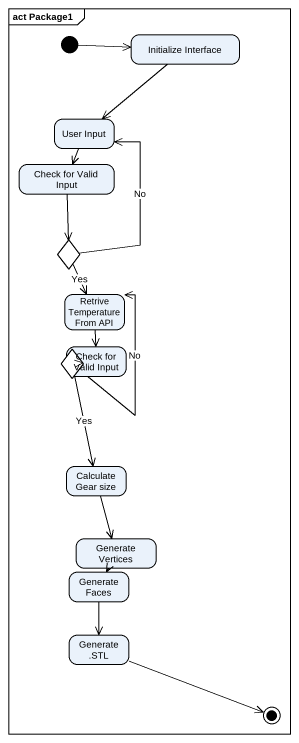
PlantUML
@startuml
mainframe act Package1
hide empty description
state "Initialize Interface" as Initialize_Interface
state "User Input" as User_Input
state "Check for Valid Input" as Check_for_Valid_Input
state choice1 <<choice>>
state "Retrive Temperature From API" as Retrive_Temperature_From_API
state choice2 <<choice>>
state "Check for Valid Input" as Check_for_Valid_Input_2
state "Calculate Gear size" as Calculate_Gear_size
state "Generate Vertices" as Generate_Vertices
state "Generate Faces" as Generate_Faces
state "Generate .STL" as Generate_STL
[*] -right-> Initialize_Interface
Initialize_Interface --> User_Input
User_Input --> Check_for_Valid_Input
Check_for_Valid_Input --> choice1
choice1 -up-> User_Input : No
choice1 --> Retrive_Temperature_From_API : Yes
Retrive_Temperature_From_API --> Check_for_Valid_Input_2
choice2 -up-> Retrive_Temperature_From_API : No
choice2 --> Calculate_Gear_size : Yes
Check_for_Valid_Input_2 -left-> choice2
Calculate_Gear_size --> Generate_Vertices
Generate_Vertices --> Generate_Faces
Generate_Faces --> Generate_STL
Generate_STL -right-> [*]
@enduml
